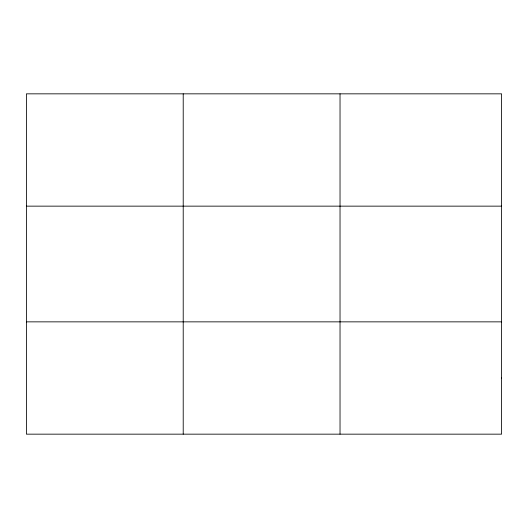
<?xml version="1.0" encoding="UTF-8"?>
<svg xmlns="http://www.w3.org/2000/svg" width="528" height="528" viewBox="0 0 528 528"><rect width="100%" height="100%" fill="white"/><g stroke="black" fill="none" stroke-linecap="round" stroke-linejoin="round"><path stroke-width="0.79" d="M183.216 434.161L183.216 93.839M340.032 434.161L340.032 93.839M26.4 206.144L501.6 206.144M26.4 321.856L501.6 321.856M501.6 378.008L501.6 434.161L26.4 434.161L26.4 93.839L501.6 93.839L501.6 378.008"/></g></svg>
